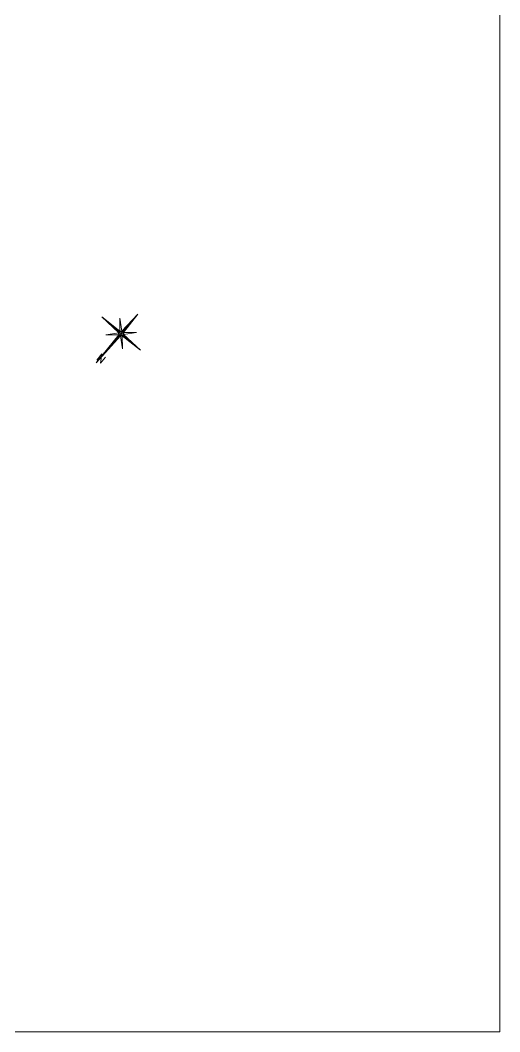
# Model space of a CAD drawing. Header units: millimetres. Extents: x -14819 to 43195, y -10328 to 20814.
# Drawn here: x 10280 to 12678, y -826 to 4228 of the extents above; entities that cross this region are included whole.
import ezdxf

# ---------------------------------------------------------------- set-up
doc = ezdxf.new("R2010")
doc.units = ezdxf.units.MM
doc.layers.add('59 - TxT', color=120, linetype='Continuous', lineweight=0)
doc.layers.add('_cadre200', color=7, linetype='Continuous', lineweight=15)
doc.styles.add('ROMAND', font='romand', dxfattribs={"height": 6})
doc.styles.add('ROMANT', font='romant', dxfattribs={"width": 1.5, "oblique": 13.5, "height": 2})

# ---------------------------------------------------------------- blocks, each defined once
blk = doc.blocks.new('*X1')
at = {"color": 0}
for p, q in [((5.658, 3.059), (5.659, 3.061)), ((5.659, 3.042), (5.676, 3.06)), ((5.66, 3.026), (5.693, 3.059)), ((5.661, 3.009), (5.71, 3.059)), ((5.669, 3), (5.727, 3.058)), ((5.687, 3), (5.744, 3.057)), ((5.705, 3), (5.761, 3.056)), ((5.722, 3), (5.778, 3.056)), ((5.74, 3), (5.795, 3.055)), ((5.758, 3), (5.812, 3.054)), ((5.775, 3), (5.829, 3.054)), ((5.793, 3), (5.846, 3.053)), ((5.811, 3), (5.863, 3.052)), ((5.828, 3), (5.88, 3.051)), ((5.846, 3), (5.897, 3.051)), ((5.864, 3), (5.914, 3.05)), ((5.881, 3), (5.931, 3.049)), ((5.899, 3), (5.948, 3.049)), ((5.917, 3), (5.965, 3.048)), ((5.934, 3), (5.982, 3.047)), ((5.952, 3), (5.999, 3.046)), ((5.97, 3), (6.016, 3.046)), ((5.988, 3), (6.033, 3.045)), ((6.005, 3), (6.049, 3.044)), ((6.023, 3), (6.066, 3.044)), ((6.041, 3), (6.083, 3.043)), ((6.058, 3), (6.1, 3.042)), ((6.076, 3), (6.117, 3.041)), ((6.094, 3), (6.134, 3.041)), ((6.111, 3), (6.151, 3.04)), ((6.129, 3), (6.168, 3.039)), ((6.147, 3), (6.185, 3.039)), ((6.164, 3), (6.202, 3.038)), ((6.182, 3), (6.219, 3.037)), ((6.2, 3), (6.236, 3.036)), ((6.217, 3), (6.253, 3.036)), ((6.235, 3), (6.27, 3.035)), ((6.253, 3), (6.287, 3.034)), ((6.27, 3), (6.304, 3.034)), ((6.288, 3), (6.321, 3.033)), ((6.306, 3), (6.338, 3.032)), ((6.323, 3), (6.355, 3.031)), ((6.341, 3), (6.372, 3.031)), ((6.359, 3), (6.389, 3.03)), ((6.376, 3), (6.406, 3.029)), ((6.394, 3), (6.423, 3.029)), ((6.412, 3), (6.44, 3.028)), ((6.429, 3), (6.457, 3.027)), ((6.447, 3), (6.474, 3.026)), ((6.465, 3), (6.491, 3.026)), ((6.483, 3), (6.507, 3.025)), ((6.5, 3), (6.524, 3.024)), ((6.518, 3), (6.541, 3.024)), ((6.536, 3), (6.558, 3.023)), ((6.553, 3), (6.575, 3.022)), ((6.571, 3), (6.592, 3.021)), ((6.589, 3), (6.609, 3.021)), ((6.606, 3), (6.626, 3.02)), ((6.624, 3), (6.643, 3.019)), ((6.642, 3), (6.66, 3.019)), ((6.659, 3), (6.677, 3.018)), ((6.677, 3), (6.694, 3.017)), ((6.695, 3), (6.711, 3.016)), ((6.712, 3), (6.728, 3.016)), ((6.73, 3), (6.745, 3.015)), ((6.748, 3), (6.762, 3.014)), ((6.765, 3), (6.779, 3.014)), ((6.783, 3), (6.796, 3.013)), ((6.801, 3), (6.813, 3.012)), ((6.818, 3), (6.83, 3.011)), ((6.836, 3), (6.847, 3.011)), ((6.854, 3), (6.864, 3.01)), ((6.871, 3), (6.881, 3.009)), ((6.889, 3), (6.898, 3.009)), ((6.907, 3), (6.915, 3.008)), ((6.924, 3), (6.932, 3.007)), ((6.942, 3), (6.949, 3.006)), ((6.96, 3), (6.965, 3.006)), ((6.977, 3), (6.982, 3.005)), ((6.995, 3), (6.999, 3.004)), ((7.013, 3), (7.016, 3.004)), ((7.031, 3), (7.033, 3.003)), ((7.048, 3), (7.05, 3.002)), ((7.066, 3), (7.067, 3.001)), ((7.084, 3), (7.084, 3.001))]:
    blk.add_line(p, q, dxfattribs=at)
blk = doc.blocks.new('*X2')
at = {"color": 0}
for p, q in [((5.5, 2.795), (5.555, 2.85)), ((5.5, 2.813), (5.536, 2.849)), ((5.5, 2.831), (5.516, 2.847)), ((5.5, 2.778), (5.561, 2.838)), ((5.5, 2.76), (5.56, 2.82)), ((5.5, 2.742), (5.559, 2.801)), ((5.5, 2.725), (5.558, 2.783)), ((5.5, 2.707), (5.558, 2.764)), ((5.5, 2.689), (5.557, 2.746)), ((5.5, 2.672), (5.556, 2.728)), ((5.5, 2.654), (5.555, 2.709)), ((5.5, 2.636), (5.554, 2.691)), ((5.5, 2.619), (5.554, 2.672)), ((5.5, 2.601), (5.553, 2.654)), ((5.5, 2.583), (5.552, 2.635)), ((5.5, 2.566), (5.551, 2.617)), ((5.5, 2.548), (5.551, 2.598)), ((5.5, 2.53), (5.55, 2.58)), ((5.5, 2.512), (5.549, 2.561)), ((5.5, 2.495), (5.548, 2.543)), ((5.5, 2.477), (5.547, 2.525)), ((5.5, 2.459), (5.547, 2.506)), ((5.5, 2.442), (5.546, 2.488)), ((5.5, 2.424), (5.545, 2.469)), ((5.5, 2.406), (5.544, 2.451)), ((5.5, 2.389), (5.544, 2.432)), ((5.5, 2.371), (5.543, 2.414)), ((5.5, 2.353), (5.542, 2.395)), ((5.5, 2.336), (5.541, 2.377)), ((5.5, 2.318), (5.54, 2.358)), ((5.5, 2.3), (5.54, 2.34)), ((5.5, 2.283), (5.539, 2.321)), ((5.5, 2.265), (5.538, 2.303)), ((5.5, 2.247), (5.537, 2.285)), ((5.5, 2.23), (5.537, 2.266)), ((5.5, 2.212), (5.536, 2.248)), ((5.5, 2.194), (5.535, 2.229)), ((5.5, 2.177), (5.534, 2.211)), ((5.5, 2.159), (5.533, 2.192)), ((5.5, 2.141), (5.533, 2.174)), ((5.5, 2.124), (5.532, 2.155)), ((5.5, 2.106), (5.531, 2.137)), ((5.5, 2.088), (5.53, 2.118)), ((5.5, 2.071), (5.53, 2.1)), ((5.5, 2.053), (5.529, 2.082)), ((5.5, 2.035), (5.528, 2.063)), ((5.5, 2.017), (5.527, 2.045)), ((5.5, 2), (5.526, 2.026)), ((5.5, 1.982), (5.526, 2.008)), ((5.5, 1.964), (5.525, 1.989)), ((5.5, 1.947), (5.524, 1.971)), ((5.5, 1.929), (5.523, 1.952)), ((5.5, 1.911), (5.523, 1.934)), ((5.5, 1.894), (5.522, 1.915)), ((5.5, 1.876), (5.521, 1.897)), ((5.5, 1.858), (5.52, 1.879)), ((5.5, 1.841), (5.519, 1.86)), ((5.5, 1.823), (5.519, 1.842)), ((5.5, 1.805), (5.518, 1.823)), ((5.5, 1.788), (5.517, 1.805)), ((5.5, 1.77), (5.516, 1.786)), ((5.5, 1.752), (5.516, 1.768)), ((5.5, 1.735), (5.515, 1.749)), ((5.5, 1.717), (5.514, 1.731)), ((5.5, 1.699), (5.513, 1.712)), ((5.5, 1.682), (5.512, 1.694)), ((5.5, 1.664), (5.512, 1.676)), ((5.5, 1.646), (5.511, 1.657)), ((5.5, 1.629), (5.51, 1.639)), ((5.5, 1.611), (5.509, 1.62)), ((5.5, 1.593), (5.509, 1.602)), ((5.5, 1.576), (5.508, 1.583)), ((5.5, 1.558), (5.507, 1.565)), ((5.5, 1.54), (5.506, 1.546)), ((5.5, 1.523), (5.505, 1.528)), ((5.5, 1.505), (5.505, 1.509)), ((5.5, 1.487), (5.504, 1.491)), ((5.5, 1.469), (5.503, 1.473)), ((5.5, 1.452), (5.502, 1.454)), ((5.5, 1.434), (5.502, 1.436)), ((5.5, 1.416), (5.501, 1.417))]:
    blk.add_line(p, q, dxfattribs=at)
blk = doc.blocks.new('*X3')
at = {"color": 0}
for p, q in [((3.901, 3), (3.902, 3)), ((3.918, 2.999), (3.919, 3)), ((3.935, 2.999), (3.937, 3)), ((3.952, 2.998), (3.955, 3)), ((3.969, 2.997), (3.972, 3)), ((3.986, 2.996), (3.99, 3)), ((4.003, 2.996), (4.008, 3)), ((4.02, 2.995), (4.025, 3)), ((4.037, 2.994), (4.043, 3)), ((4.054, 2.994), (4.061, 3)), ((4.071, 2.993), (4.078, 3)), ((4.088, 2.992), (4.096, 3)), ((4.105, 2.991), (4.114, 3)), ((4.122, 2.991), (4.131, 3)), ((4.139, 2.99), (4.149, 3)), ((4.156, 2.989), (4.167, 3)), ((4.173, 2.988), (4.184, 3)), ((4.19, 2.988), (4.202, 3)), ((4.207, 2.987), (4.22, 3)), ((4.224, 2.986), (4.237, 3)), ((4.241, 2.986), (4.255, 3)), ((4.258, 2.985), (4.273, 3)), ((4.275, 2.984), (4.29, 3)), ((4.292, 2.983), (4.308, 3)), ((4.309, 2.983), (4.326, 3)), ((4.326, 2.982), (4.344, 3)), ((4.343, 2.981), (4.361, 3)), ((4.359, 2.981), (4.379, 3)), ((4.376, 2.98), (4.397, 3)), ((4.393, 2.979), (4.414, 3)), ((4.41, 2.978), (4.432, 3)), ((4.427, 2.978), (4.45, 3)), ((4.444, 2.977), (4.467, 3)), ((4.461, 2.976), (4.485, 3)), ((4.478, 2.976), (4.503, 3)), ((4.495, 2.975), (4.52, 3)), ((4.512, 2.974), (4.538, 3)), ((4.529, 2.973), (4.556, 3)), ((4.546, 2.973), (4.573, 3)), ((4.563, 2.972), (4.591, 3)), ((4.58, 2.971), (4.609, 3)), ((4.597, 2.971), (4.626, 3)), ((4.614, 2.97), (4.644, 3)), ((4.631, 2.969), (4.662, 3)), ((4.648, 2.968), (4.679, 3)), ((4.665, 2.968), (4.697, 3)), ((4.682, 2.967), (4.715, 3)), ((4.699, 2.966), (4.732, 3)), ((4.716, 2.966), (4.75, 3)), ((4.733, 2.965), (4.768, 3)), ((4.75, 2.964), (4.785, 3)), ((4.767, 2.963), (4.803, 3)), ((4.784, 2.963), (4.821, 3)), ((4.801, 2.962), (4.838, 3)), ((4.817, 2.961), (4.856, 3)), ((4.834, 2.961), (4.874, 3)), ((4.851, 2.96), (4.892, 3)), ((4.868, 2.959), (4.909, 3)), ((4.885, 2.958), (4.927, 3)), ((4.902, 2.958), (4.945, 3)), ((4.919, 2.957), (4.962, 3)), ((4.936, 2.956), (4.98, 3)), ((4.953, 2.956), (4.998, 3)), ((4.97, 2.955), (5.015, 3)), ((4.987, 2.954), (5.033, 3)), ((5.004, 2.953), (5.051, 3)), ((5.021, 2.953), (5.068, 3)), ((5.038, 2.952), (5.086, 3)), ((5.055, 2.951), (5.104, 3)), ((5.072, 2.951), (5.121, 3)), ((5.089, 2.95), (5.139, 3)), ((5.106, 2.949), (5.157, 3)), ((5.123, 2.948), (5.174, 3)), ((5.14, 2.948), (5.192, 3)), ((5.157, 2.947), (5.21, 3)), ((5.174, 2.946), (5.227, 3)), ((5.191, 2.946), (5.245, 3)), ((5.208, 2.945), (5.263, 3)), ((5.225, 2.944), (5.28, 3)), ((5.242, 2.943), (5.298, 3)), ((5.259, 2.943), (5.316, 3)), ((5.275, 2.942), (5.333, 3)), ((5.292, 2.941), (5.343, 2.992)), ((5.309, 2.941), (5.344, 2.975)), ((5.326, 2.94), (5.345, 2.958)), ((5.343, 2.939), (5.346, 2.941))]:
    blk.add_line(p, q, dxfattribs=at)
blk = doc.blocks.new('*X4')
at = {"color": 0}
for p, q in [((5.49, 5.049), (5.5, 5.058)), ((5.491, 5.085), (5.5, 5.093)), ((5.491, 5.067), (5.5, 5.076)), ((5.492, 5.121), (5.5, 5.129)), ((5.492, 5.103), (5.5, 5.111)), ((5.493, 5.158), (5.5, 5.164)), ((5.493, 5.139), (5.5, 5.146)), ((5.494, 5.194), (5.5, 5.199)), ((5.494, 5.176), (5.5, 5.182)), ((5.495, 5.23), (5.5, 5.235)), ((5.495, 5.212), (5.5, 5.217)), ((5.496, 5.267), (5.5, 5.27)), ((5.496, 5.248), (5.5, 5.253)), ((5.497, 5.303), (5.5, 5.306)), ((5.497, 5.285), (5.5, 5.288)), ((5.498, 5.339), (5.5, 5.341)), ((5.498, 5.321), (5.5, 5.323)), ((5.499, 5.376), (5.5, 5.376)), ((5.499, 5.357), (5.5, 5.359)), ((5.5, 5.394), (5.5, 5.394)), ((5.473, 4.413), (5.5, 4.439)), ((5.474, 4.449), (5.5, 4.475)), ((5.474, 4.431), (5.5, 4.457)), ((5.475, 4.485), (5.5, 4.51)), ((5.475, 4.467), (5.5, 4.492)), ((5.476, 4.522), (5.5, 4.545)), ((5.476, 4.503), (5.5, 4.528)), ((5.477, 4.558), (5.5, 4.581)), ((5.477, 4.54), (5.5, 4.563)), ((5.478, 4.594), (5.5, 4.616)), ((5.478, 4.576), (5.5, 4.598)), ((5.479, 4.631), (5.5, 4.651)), ((5.479, 4.612), (5.5, 4.634)), ((5.48, 4.667), (5.5, 4.687)), ((5.48, 4.649), (5.5, 4.669)), ((5.481, 4.703), (5.5, 4.722)), ((5.481, 4.685), (5.5, 4.705)), ((5.482, 4.74), (5.5, 4.758)), ((5.482, 4.721), (5.5, 4.74)), ((5.483, 4.776), (5.5, 4.793)), ((5.483, 4.758), (5.5, 4.775)), ((5.484, 4.812), (5.5, 4.828)), ((5.484, 4.794), (5.5, 4.811)), ((5.485, 4.849), (5.5, 4.864)), ((5.485, 4.83), (5.5, 4.846)), ((5.486, 4.903), (5.5, 4.917)), ((5.486, 4.885), (5.5, 4.899)), ((5.486, 4.867), (5.5, 4.881)), ((5.487, 4.939), (5.5, 4.952)), ((5.487, 4.921), (5.5, 4.934)), ((5.488, 4.976), (5.5, 4.987)), ((5.488, 4.958), (5.5, 4.97)), ((5.489, 5.012), (5.5, 5.023)), ((5.489, 4.994), (5.5, 5.005)), ((5.49, 5.03), (5.5, 5.04)), ((5.455, 3.758), (5.5, 3.803)), ((5.456, 3.795), (5.5, 3.838)), ((5.456, 3.777), (5.5, 3.821)), ((5.457, 3.831), (5.5, 3.874)), ((5.457, 3.813), (5.5, 3.856)), ((5.458, 3.867), (5.5, 3.909)), ((5.458, 3.849), (5.5, 3.891)), ((5.459, 3.904), (5.5, 3.944)), ((5.459, 3.886), (5.5, 3.927)), ((5.46, 3.94), (5.5, 3.98)), ((5.46, 3.922), (5.5, 3.962)), ((5.461, 3.976), (5.5, 4.015)), ((5.461, 3.958), (5.5, 3.997)), ((5.462, 4.013), (5.5, 4.05)), ((5.462, 3.995), (5.5, 4.033)), ((5.463, 4.049), (5.5, 4.086)), ((5.463, 4.031), (5.5, 4.068)), ((5.464, 4.085), (5.5, 4.121)), ((5.464, 4.067), (5.5, 4.103)), ((5.465, 4.122), (5.5, 4.156)), ((5.465, 4.104), (5.5, 4.139)), ((5.466, 4.158), (5.5, 4.192)), ((5.466, 4.14), (5.5, 4.174)), ((5.467, 4.194), (5.5, 4.227)), ((5.467, 4.176), (5.5, 4.21)), ((5.468, 4.231), (5.5, 4.263)), ((5.468, 4.213), (5.5, 4.245)), ((5.469, 4.267), (5.5, 4.298)), ((5.469, 4.249), (5.5, 4.28)), ((5.47, 4.303), (5.5, 4.333)), ((5.47, 4.285), (5.5, 4.316)), ((5.471, 4.34), (5.5, 4.369)), ((5.471, 4.322), (5.5, 4.351)), ((5.472, 4.376), (5.5, 4.404)), ((5.472, 4.358), (5.5, 4.386)), ((5.473, 4.394), (5.5, 4.422)), ((5.439, 3.159), (5.5, 3.22)), ((5.44, 3.195), (5.5, 3.255)), ((5.44, 3.177), (5.5, 3.237)), ((5.441, 3.231), (5.5, 3.29)), ((5.441, 3.213), (5.5, 3.273)), ((5.442, 3.268), (5.5, 3.326)), ((5.442, 3.25), (5.5, 3.308)), ((5.443, 3.304), (5.5, 3.361)), ((5.443, 3.286), (5.5, 3.343)), ((5.444, 3.34), (5.5, 3.396)), ((5.444, 3.322), (5.5, 3.379)), ((5.445, 3.377), (5.5, 3.432)), ((5.445, 3.359), (5.5, 3.414)), ((5.446, 3.413), (5.5, 3.467)), ((5.446, 3.395), (5.5, 3.449)), ((5.447, 3.468), (5.5, 3.52)), ((5.447, 3.449), (5.5, 3.502)), ((5.447, 3.431), (5.5, 3.485)), ((5.448, 3.504), (5.5, 3.555)), ((5.448, 3.486), (5.5, 3.538)), ((5.449, 3.54), (5.5, 3.591)), ((5.449, 3.522), (5.5, 3.573)), ((5.45, 3.577), (5.5, 3.626)), ((5.45, 3.558), (5.5, 3.608)), ((5.451, 3.613), (5.5, 3.662)), ((5.451, 3.595), (5.5, 3.644)), ((5.452, 3.649), (5.5, 3.697)), ((5.452, 3.631), (5.5, 3.679)), ((5.453, 3.686), (5.5, 3.732)), ((5.453, 3.667), (5.5, 3.715)), ((5.454, 3.722), (5.5, 3.768)), ((5.454, 3.704), (5.5, 3.75)), ((5.455, 3.74), (5.5, 3.785)), ((5.458, 3.16), (5.5, 3.202)), ((5.476, 3.16), (5.5, 3.184)), ((5.494, 3.16), (5.5, 3.167))]:
    blk.add_line(p, q, dxfattribs=at)
blk = doc.blocks.new('ROSEVENT')
for p, q in [((-0.078, 0.142), (-0.017, 2.394)), ((-0.017, 0.154), (-0.017, 2.394)), ((-0.017, 2.394), (0.044, 0.142)), ((-0.696, 0.673), (-0.078, 0.142)), ((-0.165, 0.056), (-0.696, 0.673)), ((0.044, 0.142), (0.662, 0.673)), ((0.662, 0.673), (0.131, 0.056)), ((-1.617, -0.006), (-0.165, 0.056)), ((-0.077, 0.155), (-0.014, 0.155)), ((0.131, 0.056), (1.583, -0.006)), ((0.144, -0.003), (0.141, 0.057)), ((-0.177, -0.006), (-1.617, -0.006)), ((-0.165, -0.067), (-1.617, -0.006)), ((-0.696, -0.684), (-0.165, -0.067)), ((-0.078, -0.153), (-0.696, -0.684)), ((-0.175, -0.003), (-0.171, -0.066)), ((-0.017, -1.606), (-0.078, -0.153)), ((0.044, -0.153), (-0.017, -1.606)), ((-0.017, -0.16), (0.049, -0.154)), ((-0.017, -0.166), (-0.017, -1.606)), ((0.662, -0.684), (0.044, -0.153)), ((1.583, -0.006), (0.131, -0.067)), ((0.131, -0.067), (0.662, -0.684)), ((0.143, -0.006), (1.583, -0.006))]:
    blk.add_line(p, q)
for radius in [0.159, 0.127]:
    blk.add_circle((-0.017, -0.006), radius)
for name in ['*X4', '*X1', '*X3', '*X2']:
    blk.add_blockref(name, (-5.517, -3.006))
for height, style, p in [(0.5, 'ROMANT', (-0.317, 1.744)), (0.122, 'ROMAND', (-0.08, -0.061))]:
    blk.add_text('N', height=height, dxfattribs=dict(style=style)).set_placement(p)
blk = doc.blocks.new('FLNORD')
at = {"xscale": 4, "yscale": 4, "zscale": 4, "rotation": 359.9999991217657}
blk.add_blockref('ROSEVENT', (-0.93, -0.17), dxfattribs=at)

msp = doc.modelspace()

# ---------------------------------------------------------------- linework, layer by layer
at = {"layer": '59 - TxT', "lineweight": 18}
msp.add_lwpolyline([(5508.08, 17542.95), (12678.08, 17542.95), (12678.08, -826.17), (5508.08, -826.17)], close=True, dxfattribs=at)

# ---------------------------------------------------------------- block references
at = {"layer": '_cadre200', "xscale": 20.00000000000001, "yscale": 20.00000000000001, "zscale": 499.9999999999999, "rotation": 139.4348280760574}
msp.add_blockref('FLNORD', (10766.93, 2672.7), dxfattribs=at)

doc.saveas('drawing.dxf')
